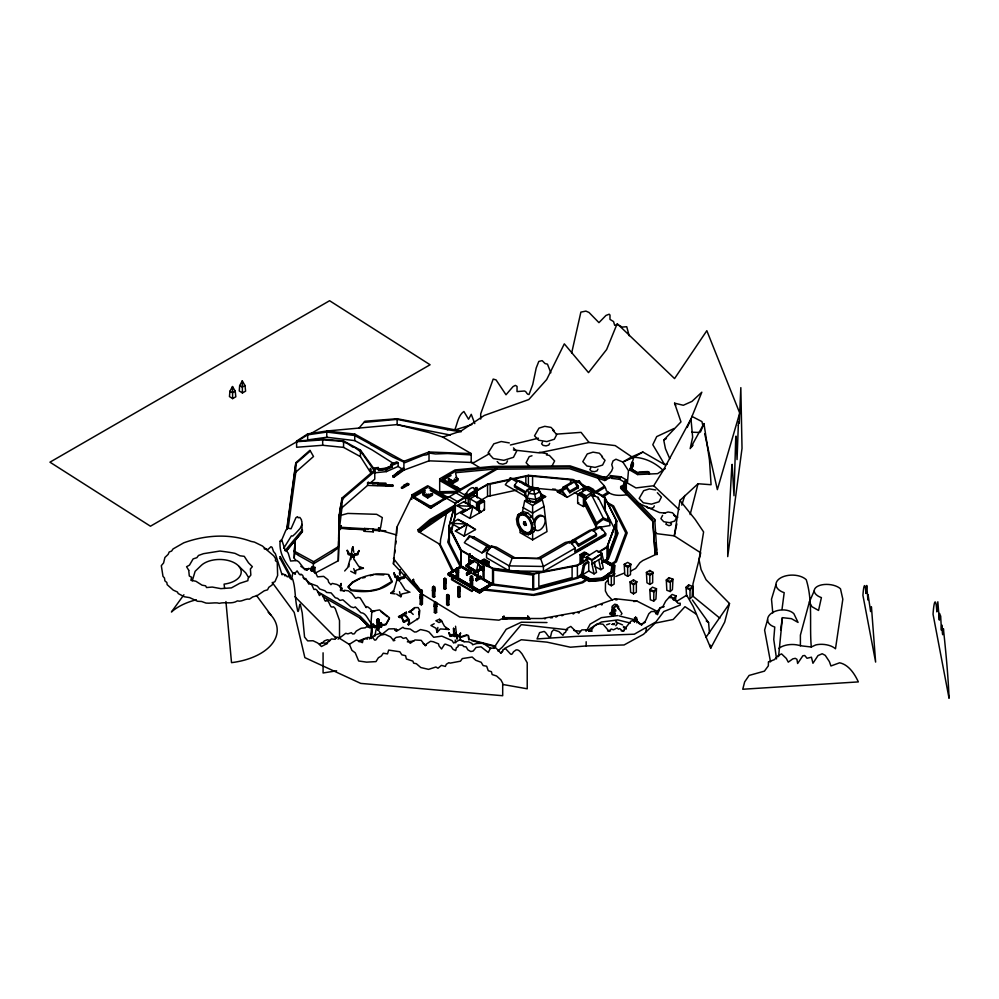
<?xml version="1.0" encoding="UTF-8"?>
<svg xmlns="http://www.w3.org/2000/svg" width="999" height="999" viewBox="0 0 999 999"><rect width="100%" height="100%" fill="white"/><g stroke="black" fill="none" stroke-linecap="round" stroke-linejoin="round"><path stroke-width="1.5" d="M376.798 626.798L374.7 626.286L373.251 624.188L374.126 627.31C375.512 629.008 377.472 625.923 376.611 627.559M504.545 648.463L521.303 639.747L546.977 642.145L570.392 647.215L586.151 645.941L586.163 641.745M354.17 554.857L354.158 556.905C354.183 554.695 350.649 554.932 353.022 556.93L354.17 554.857L353.771 558.179L352.397 555.906M460.851 565.297L460.914 551.111L449.338 528.409L449.338 542.719M264.835 548.264L262.525 546.066L254.433 542.095L251.111 541.421C229.708 533.379 205.145 534.989 183.741 542.832L173.027 548.951L171.616 551.061L169.193 551.997L168.157 554.37L164.91 557.479L163.586 562.961L161.314 565.671L162.987 576.336L164.46 577.996L164.91 580.906L166.858 582.517L167.158 584.652L173.252 590.122L177.485 592.045L178.197 593.556L184.166 596.715L189.673 597.639L197.565 601.273L201.536 601.473L206.044 603.084C210.514 603.596 216.321 602.147 219.28 603.334C225.362 601.71 231.843 604.457 237.412 600.886C241.708 602.272 245.167 598.289 249.513 599.15L252.735 596.915L257.068 595.691L264.273 590.796L267.557 589.822L268.793 587.3L272.153 584.964L272.889 582.604L274.95 581.668L277.635 575.449L277.247 562.137L275.374 560.626L275.699 558.853L273.689 555.781L264.835 548.276M377.547 627.509L377.535 630.082L378.097 627.659L377.222 627.572L377.11 628.97L377.547 627.509L377.972 629.145L378.097 627.659M612.1 609.053L612.125 606.306L614.747 604.195L617.332 604.845M618.493 608.965L618.518 606.218L615.933 605.569L613.311 607.679L613.286 610.426L615.871 611.076M399.962 572.889L400 569.842L399.413 573.626M338.561 539.522L338.624 537.1M339.061 523.439C339.722 514.897 339.473 503.971 343.956 497.639L374.775 471.428L361.338 452.235L354.245 447.127L352.997 447.227L347.59 443.631L341.758 441.246L322.677 439.885L296.616 441.72L297.952 440.834A1.873 1.086 -60 0 0 299.088 440.172L307.555 434.865L326.773 432.067L354.745 435.539L370.354 444.056A2.248 1.236 62.3 0 0 372.09 445.342L393.144 457.192L405.057 462.624L423.301 455.232L426.848 454.782L429.021 453.034L435.439 453.958L447.652 453.521L471.203 454.932M338.474 542.682L338.536 540.621M348.913 566.77L349.013 564.198M378.833 627.085L381.381 627.297L382.292 624.325L380.744 626.698L378.646 626.348L381.206 626.236L382.292 624.325M315.609 572.927L338.311 560.726L339.248 514.797L341.958 498.089L374.775 469.892L360.439 450.099L343.569 440.959L322.677 439.073L296.616 441.108L296.616 447.265L322.677 445.279L343.569 447.39L360.439 456.643L370.292 472.09L370.292 468.369L371.004 469.48L371.004 473.201M400.724 578.721L400.761 577.21L403.908 576.947L405.494 574.15L404.358 578.196L400.711 578.796L400.861 577.809L403.783 577.584L405.494 574.15M338.311 560.726L339.248 528.021L365.309 529.582M378.246 629.82L378.384 625.062M455.057 633.541L455.407 635.539L455.082 633.728L453.996 633.853L454.283 635.439L455.057 633.541L454.932 636.763L454.52 635.027M602.085 553.384L591.895 560.489L586.638 556.818L596.79 550.536L602.085 553.384L591.932 559.665L591.895 563.948L594.068 573.901L596.528 572.377L594.368 562.425M439.198 543.906L452.597 571.952L452.822 570.841L453.858 571.428M453.434 635.851L453.246 634.39L450.399 634.952L448.851 632.717L449.937 636.363L453.409 635.789M294.218 558.166L295.067 540.347L294.218 558.166L296.004 560.614M338.636 536.625L339.048 523.963M454.62 570.991L453.596 570.392L453.596 571.266L440.297 544.592L440.571 539.635L446.453 513.586M523.551 523.901L523.651 522.215L525.324 521.89L526.398 525.112L524.737 525.449L523.551 523.901L526.398 525.112M524 522.864L524.05 522.015M525.998 525.312L524.925 522.077L523.651 522.215M392.669 485.651L385.826 485.514L385.876 484.178M339.248 514.797L339.248 529.957L341.958 507.729L367.595 485.402L392.669 486.326L392.707 484.99L377.972 484.677L378.034 482.992L385.851 483.154L385.826 485.514M294.98 542.132L294.318 551.298M355.694 572.739L355.831 570.616L356.93 569.954L363.399 568.244L358.641 566.221L354.071 559.19L354.42 560.014M370.741 638.261L371.853 623.688L370.117 622.015C367.357 617.857 365.209 612.674 360.889 612.724L355.344 606.917L353.584 607.704L350.861 606.818L342.869 599.812L339.847 600.424L337.612 598.351L335.302 597.764L331.081 592.882L326.673 592.444L324.837 590.721L319.767 589.01L317.183 585.988L310.102 583.441L306.506 580.344M338.461 543.094L338.311 547.902L332.08 552.484M364.235 531.331L364.448 528.459L373.426 528.958L373.426 530.644L373.226 531.843L364.235 531.331L364.448 528.459M373.226 531.843L373.426 528.958M399.637 577.971L399.862 580.032C400.424 577.834 396.953 577.759 398.726 579.957L399.637 577.971L399.388 581.268L398.489 578.896M371.303 637.587L371.853 630.332M371.278 638.586L372.04 628.396L360.302 616.296L317.495 591.583M239.673 385.602L239.248 390.934L242.432 392.957L245.604 391.121L244.992 385.539L242.27 380.894L239.673 385.602L242.332 387.075L245.005 385.539M778.708 648.513A16.583 9.578 0 0 1 800.399 645.741L811.288 647.002C809.302 624.587 812.986 601.261 806.255 579.732A16.284 9.403 0 0 0 780.619 577.909A16.284 9.403 0 0 0 784.19 592.669L782.005 609.49M611.663 613.036L612.162 610.913L613.461 612.687L613.311 614.872L611.713 612.774M294.318 551.323L294.792 553.221L297.839 554.832M229.907 391.258L229.47 396.578L232.642 398.601L235.814 396.765L235.227 391.196L232.505 386.551L229.907 391.258L232.567 392.744L235.227 391.196M611.301 572.739L611.85 566.158L603.021 560.851L611.85 565.509L611.301 572.077L601.723 578.009L590.247 578.908L581.393 574.238L577.397 577.347L533.653 589.285L492.557 584.04L484.053 579.133L483.029 579.72L483.029 561.338L482.005 563.886L483.029 563.286M614.26 573.451L614.922 565.434L605.094 560.227M313.149 567.732L313.649 561.725L338.311 546.653M350.861 559.465L351.161 555.881M351.261 554.682L351.998 554.183L349.138 553.434L347.252 550.362L348.401 553.933L351.261 554.682L352.21 547.889M397.402 579.957L397.777 575.824M352.535 549.325L352.784 546.778L353.796 552.26M778.583 656.605L782.404 617.657L791.42 618.656L798.064 622.427L793.868 613.698A14.161 8.929 -5 0 0 771.603 613.149A14.161 8.929 -5 0 0 774.762 627.047L773.75 639.41L776.548 658.903M657.954 611.738L637.125 601.173L615.409 598.738L578.259 611.975L542.207 618.518L502.834 618.443L498.976 620.167L459.727 616.995L421.191 593.518L393.419 563.861L396.803 527.347L411.763 496.615L430.631 507.517L497.04 469.168M393.419 563.861L394.13 557.792M394.667 553.234L395.03 550.199M395.741 544.13L396.091 541.096M520.479 528.409L519.98 532.592L532.617 539.885L547.002 531.58L544.055 506.481L542.345 499.812L539.685 498.276M522.365 512.375L524.65 500.824L527.072 499.425M456.518 634.702L456.231 636.213L459.528 636.775L460.551 633.154L458.666 635.963L455.794 635.214L459.39 635.439L460.551 633.154M656.48 588.711L653.87 591.046L653.746 601.061L650.361 599.787L649.825 589.535L652.434 587.2L656.48 588.711L655.943 599.1L653.746 601.061M672.964 579.195L670.341 581.53L670.229 591.545L666.832 590.284L666.296 580.019L668.905 577.684L672.964 579.195L672.414 589.585L670.229 591.545M676.211 595.966L673.476 599.163L676.211 595.966L672.165 594.455L669.555 596.79L670.092 597.889M692.694 586.45L690.072 588.786L689.959 598.801L692.145 596.853L692.694 586.45L688.636 584.939L686.026 587.275L686.563 596.016M286.688 529.482L295.804 462.749L309.952 450.274L313.511 456.506L295.804 472.115L288.162 528.384M287.188 528.184L295.804 463.661L310.364 450.986M441.783 621.116L439.011 622.577L435.939 620.741L439.41 619.28L441.208 620.267L444.505 626.298L448.901 629.532L440.334 628.933L437.162 632.454L437.862 627.472M645.716 632.192L646.39 628.359M780.606 629.907L782.404 617.657M669.73 458.666L665.446 448.701L663.736 440.147L680.968 421.878L674.575 403.184L683.328 405.269L691.945 401.411L701.835 392.207L690.983 418.931L692.644 437.187L690.172 448.626L703.97 423.588L709.49 460.139L711.076 484.727L698.039 483.741L679.944 500.437L674.288 535.876L700.749 552.834L692.956 583.99L693.294 596.478L719.854 618.169M339.96 528.546L340.047 526.673L341.283 525.674L340.784 528.596L339.96 528.546L339.96 527.147L341.283 525.674L340.784 528.596M379.782 530.931L379.87 529.058L378.559 527.909L378.958 530.881L379.87 530.457M377.972 484.677L378.084 484.016M581.393 574.238L583.304 565.384L584.303 563.648L587.587 561.613L587.587 558.166M581.73 574.025L582.867 574.637L584.44 565.983L585.439 564.26L588.723 562.225L587.587 561.613M381.268 622.664L380.619 626.148L378.596 627.547L378.346 626.348L380.119 625.324L381.268 622.664L380.569 625.786L378.346 626.348M374.825 636.201L376.049 629.682M340.484 587L341.134 583.528L339.985 586.176M571.64 353.122L580.869 312.138L585.901 311.101L589.01 312.462L598.95 322.64L605.968 315.447L609.153 314.223L610.002 315.06L609.977 319.393L613.548 321.566L614.685 325.337L617.307 324.538L622.227 327.073L626.735 326.723L629.17 335.764M625.087 487.362L626.323 481.555M676.835 523.863L674.288 535.876L657.454 533.753L654.72 532.342M351.76 553.508L347.677 567.594L344.68 570.978M358.953 550.561L357.392 554.145L354.32 554.045L357.355 553.496L358.953 550.561L357.867 554.707L354.358 555.619L354.558 554.72M397.964 576.448L393.931 590.184L390.746 593.306L395.167 593.906M340.434 586.625L341.134 583.528M476.336 572.19L466.208 566.346L466.208 565.197L473.688 561.026L478.071 563.548L476.336 572.19L480.944 569.53L483.029 570.729L484.053 570.142M449.075 536.438L447.752 542.082L460.252 566.658M451.123 533.016L455.332 515.034L455.332 502.747L487.537 484.153L528.384 475.299L573.114 479.483L604.582 496.84L616.683 520.804L616.683 533.104L607.005 559.04L603.021 561.5M502.947 617.682L503.171 616.87L502.734 617.332M464.135 536.101L467.182 524.088L457.954 519.393L451.198 523.301L459.977 528.371L467.182 524.088L475.512 529.532L464.135 536.101L455.357 531.031L467.182 524.088L451.198 523.301M469.93 518.419L472.977 506.406L463.761 501.71L456.993 505.619L465.771 510.689L472.977 506.406L481.306 511.85L469.93 518.419L461.151 513.349L472.977 506.406L456.993 505.619M690.122 514.585L698.039 483.741M679.944 500.437L695.167 519.418L703.596 531.93L699.063 559.74L701.061 569.492L706.056 579.72L729.52 603.546L724.675 622.115L710.726 648.151L693.219 606.493L686.663 595.204L676.36 601.56M451.173 530.394L455.057 515.746L455.057 504.245M468.056 571.078L469.08 570.491L461.251 565.971L449.026 542.007L449.026 526.173L455.332 502.747M814.21 590.896L809.39 601.885L800.399 635.102L800.399 645.741M353.246 555.269L352.797 556.73M665.309 468.543L657.629 473.651L637.637 474.562L630.107 470.217L631.868 462.375L633.354 463.236L633.354 464.91L631.805 469.243L638.074 472.864M630.107 470.217L631.868 462.375M632.242 462.699L633.778 457.292L642.881 452.035L664.622 464.585L667.394 463.923M302.048 524.363L300.162 528.371L295.267 533.741L292.695 536.063L291.383 535.876L283.691 548.351M340.971 590.884L341.783 588.049L340.284 590.147M767.569 619.717L764.61 630.082L770.516 661.875M192.27 580.856L195.117 571.328L201.561 565.134A21.578 12.463 0 0 1 237.45 564.897A21.578 12.463 0 0 1 224.088 584.128L224.625 588.461M775.936 584.565L771.503 599.175L772.789 612.936M620.666 486.575L652.784 519.755L655.069 552.559L657.055 552.809L657.055 554.482L655.069 554.245L652.784 521.441L620.666 488.249L620.666 486.575L623.626 484.865L624.887 480.706L626.323 479.882L626.323 491.383M623.626 486.55L624.887 482.392L619.592 479.333L611.7 478.371L610.426 477.272L610.426 475.586L621.016 476.823L626.323 479.882L625.087 490.159M681.78 505.157L684.802 495.467M517.832 514.797L516.446 519.068L517.27 524.625L520.079 529.957L524.138 533.653L528.334 534.715L530.706 533.528L533.941 531.68L535.314 527.41L534.49 521.853L531.68 516.52L527.634 512.824L523.439 511.763L517.832 514.797L523.439 511.763M528.334 534.715L531.555 532.867L532.942 528.596L532.117 523.051L529.295 517.707L525.249 514.01L521.053 512.949M399.388 578.334L398.876 579.745M401.173 596.003L401.86 593.918L408.516 592.469M502.634 619.043L503.971 616.233C504.07 618.406 502.385 620.616 502.797 617.17L503.971 616.233L503.446 617.732M528.921 619.218L529.083 617.357L527.747 616.133L528.109 619.13L528.921 619.218L527.747 616.133L528.196 618.818L503.533 618.743M528.109 619.13L529.083 618.756M631.805 467.569L630.107 468.543L631.805 469.243L633.354 463.236M607.005 559.04L607.005 546.74L616.683 520.804M454.645 634.877L455.082 633.728M585.826 631.068L586.176 630.194M469.755 553.671L469.755 556.818L470.791 556.218L469.755 553.671L468.731 556.218L468.731 571.478L461.251 567.157M469.243 559.939L468.731 561.188L469.38 560.614L471.166 562.35M469.243 560.651L468.731 561.9L469.38 561.326L470.029 562.649L470.891 562.499M700.411 432.105L703.97 423.588M687.225 427.447L690.983 418.931L663.224 470.417L653.733 485.739L635.951 487.937L627.409 483.004L628.471 470.654L622.839 462.013L615.958 459.215L613.049 460.901L611.763 464.56L612.774 468.069L611.563 471.153L607.729 475.961L606.118 477.01L600.087 476.835M306.893 570.217L306.606 569.205M340.959 589.81L341.783 588.049M612.499 610.864L612.974 609.852L614.772 612.3L615.034 614.323L614.56 615.334L613.823 614.872M614.16 574.949L614.722 573.776L611.313 571.815L607.904 573.776L608.453 584.103L611.313 585.751L614.16 584.103L614.16 574.949L611.313 576.598L608.453 574.949M630.494 565.521L631.056 564.348L627.647 562.387L624.238 564.348L624.787 574.675L627.647 576.323L630.494 574.675L630.494 565.521L627.647 567.17L624.787 565.521M636.338 583.054L636.9 581.88L633.491 579.907L630.082 581.88L630.631 592.207L633.491 593.856L636.338 592.207L636.338 583.054L633.491 584.702L630.631 583.054M652.672 573.626L653.221 572.452L649.825 570.479L646.415 572.452L646.965 582.779L649.825 584.427L652.672 582.779L652.672 573.626L649.825 575.274L646.965 573.626M524.837 493.194L527.16 498.189L535.814 499.537L542.157 495.879L539.647 491.72C533.291 483.891 526.723 494.268 527.16 500.561L534.652 502.797L542.157 498.239L542.157 495.879L537.999 488.161L531.843 487.212L527.335 489.81L524.837 493.194L524.837 495.566L527.16 500.561L535.814 501.898L542.157 498.239M507.529 460.901L506.393 463.099L502.897 464.185L499.088 463.536L497.19 461.513M542.507 442.082L541.62 443.806L543.094 445.379L546.066 445.891L548.788 445.042L549.675 443.319M552.097 465.846L554.607 460.989L549.388 455.419L546.391 454.907M590.771 467.894L589.885 469.617L591.358 471.191L594.33 471.703L597.065 470.854L597.951 469.13M654.333 505.881L653.458 507.604L650.724 508.454L647.752 507.942L646.278 506.368M662.612 515.347L660.901 518.668L663.748 521.703L669.48 522.689L674.75 521.041L676.46 517.732L673.613 514.697M666.47 523.039L665.858 524.238L668.968 525.699L670.878 525.099L671.503 523.901L670.466 522.802M389.448 618.369L385.951 624.775L379.97 625.824M586.5 630.844L590.159 624.125L601.373 617.657L617.744 615.571M588.698 631.156L590.159 628.471L601.373 622.002L617.744 619.917L630.419 623.051M471.84 555.744L471.84 558.016L472.864 557.43L471.84 555.744L470.816 557.43L471.84 556.83M480.944 561.001L480.944 563.274L481.968 562.674L480.944 561.001L479.92 562.674L480.944 562.087M310.889 570.716L312.287 568.468L311.763 571.178M311.226 570.367L312.287 568.681M493.568 648.326L506.231 629.258L521.303 622.227L546.977 622.552M615.809 625.761L617.407 623.438L615.809 620.654M705.943 637.374L729.52 603.546M621.166 614.66L621.965 613.536L617.257 606.418L615.134 606.718L613.786 608.628L614.547 610.227L615.884 610.039M183.916 594.767L171.428 611.987A57.555 33.229 0 0 1 196.303 599.762M520.467 482.092L515.159 479.033L510.239 478.034L505.307 484.727L526.51 496.965M508.553 481.543L510.239 479.258M491.82 547.215L474.2 537.037L469.268 536.038L464.335 542.719L481.968 552.897L490.272 548.114L486.9 547.427L483.528 551.997M467.582 539.535L469.268 537.25M525.924 493.593L514.497 487L514.497 485.314L517.857 480.756L521.216 481.431L532.642 488.036M481.968 552.897L486.9 546.216L490.596 546.965M571.765 540.659L589.735 530.282L593.094 529.595L596.453 534.165L596.453 535.839L578.483 546.216L575.124 541.658L571.765 542.332L571.765 540.659L575.124 539.972L595.779 527.884L600.711 526.885L605.644 533.578L605.644 535.526L543.431 571.44L509.215 570.866L486.538 557.767L486.538 552.797L491.471 546.116L496.391 547.115L515.159 557.942L540.621 558.553L570.242 541.458L575.162 548.151L575.162 552.385L605.644 534.79M378.022 623.226L379.133 622.589M378.022 623.538L379.133 622.889M433.091 589.348L432.53 590.109L433.653 590.746L434.765 590.109L434.203 589.348M433.091 589.66L432.53 590.409L433.653 591.058L434.765 590.409L434.203 589.66M444.305 581.268L443.756 582.017L444.867 582.667L445.979 582.017L443.756 580.756M444.305 581.58L443.756 582.33L444.867 582.979L445.979 582.33L443.756 581.143M456.83 570.804L456.281 571.553L457.392 572.202M456.83 571.103L456.281 571.865L457.392 572.502L458.504 571.553M434.927 605.082L434.365 605.844L435.477 606.48L436.6 605.844L436.039 605.082M434.927 605.394L434.365 606.143L435.477 606.793L436.6 606.143L436.039 605.394M447.215 597.502L446.653 598.264L447.777 598.901L448.888 598.264L448.326 597.502M447.215 597.814L446.653 598.563L447.777 599.213L448.888 598.563L448.326 597.814M470.929 578.945L470.367 579.695L471.491 580.644L472.602 579.994L472.04 579.245M470.929 579.245L470.929 579.895M471.491 580.332L472.602 579.695L472.04 578.945M655.581 613.773L659.989 607.966L664.16 606.63M404.158 622.277L401.923 617.12L403.121 615.421L405.207 615.871L407.305 617.832L408.928 622.777L407.742 624.35L408.554 624.812C411.338 621.878 407.654 617.007 405.207 615.034L402.659 614.485L401.211 616.533L403.334 621.803L404.158 622.277L409.178 619.368M500.911 653.121L502.734 650.786M607.542 580.419L605.481 582.929L605.394 590.971L607.492 595.042L612.437 600.187M285.052 550.724L302.41 529.807L302.41 531.718L286.164 551.298M286.626 550.511L302.048 531.918L301.898 521.54A5.332 1.886 -74.5 0 1 301.411 519.692L299.85 517.457L298.152 517.757L297.54 516.683L295.954 517.657L291.046 528.783L288.062 528.196L285.951 529.982L281.156 541.358L280.07 541.383C279.133 555.219 285.914 562.15 292.432 572.502L295.442 574.2M691.133 447.49L693.031 445.192M331.768 552.772L313.486 563.798L298.351 555.344M358.978 428.072L364.922 421.241L397.127 418.718L461.076 431.019L484.265 415.459L528.821 399.538L546.69 379.545L564.31 343.856L588.511 372.615L606.63 349.538L617.182 323.651L674.562 378.584L706.83 330.694L739.71 413.049L717.357 489.622L704.682 433.703M408.554 624.825L418.968 618.031L419.792 610.501L418.156 607.567L414.797 607.617L409.041 612L411.126 612.462L413.224 614.422M370.991 638.311L374.637 635.114L379.508 633.603L381.456 633.441L381.98 634.29L388.736 628.92L394.568 628.796L396.815 631.043L402.934 627.285L404.333 628.346L410.227 629.07L414.485 632.017L416.371 631.917L420.492 629.545L426.361 630.819L428.996 631.98L433.691 637.275L441.858 636.138L452.06 640.646L453.646 643.019L459.602 639.884L464.523 641.745L468.818 641.907L472.028 643.493L472.539 644.78L476.835 643.468L483.104 643.281L490.846 648.576M465.859 496.353L465.447 503.346M312.387 566.595L311.014 568.069L313.561 568.868L314.935 567.395L312.387 566.595L312.387 569.555M322.515 642.844L324.313 640.921L327.372 639.76L329.732 640.359M636.9 619.979L635.027 620.629L634.377 620.017L636.238 619.368L636.9 619.979L636.9 622.877M464.66 498.076L465.134 498.014M539.647 499.175L534.652 502.797M412.874 609.44L414.797 607.617M377.747 530.357L380.594 527.684L382.317 517.582L376.66 514.31L347.827 513.424L341.221 515.222M280.07 541.383L280.694 540.259L282.118 540.958L285.214 550.337L285.652 549.725L288.212 553.159L290.597 561.026L296.815 560.526L298.863 561.9L304.882 569.73L306.631 568.693L308.291 569.368L308.454 568.381L311.288 569.105L315.871 573.339L317.545 576.835L323.664 576.373L327.947 579.72L328.671 582.267L330.894 584.69L332.23 583.404L336.875 584.465C340.959 585.539 340.771 591.271 344.218 591.321L344.255 590.284L348.476 590.859L352.048 593.681L355.569 598.401L357.929 597.39L360.164 597.902L366.146 607.617L366.096 606.493L368.132 607.155L370.941 609.44L371.853 611.475L370.654 627.709L366.546 626.735L365.347 627.772L361.101 628.271L356.318 631.031L354.283 633.841L352.572 633.978L351.361 632.692L347.864 633.853L345.729 633.316L338.074 639.135M480.594 567.794L481.081 567.357L481.73 568.693L482.38 568.106L483.029 569.442L483.541 568.194L484.053 568.843M480.869 568.256L483.029 570.154L483.541 568.906L484.053 569.555M655.943 589.947L653.746 591.908L650.361 590.634M672.414 580.431L670.229 582.392L666.832 581.131M692.145 587.699L689.959 589.647L686.563 588.386M367.595 482.692L378.084 482.667L377.972 483.316L367.595 482.692L367.595 485.402M370.454 482.904L374.775 479.133L374.775 469.892M497.889 650.973L502.347 647.102L521.266 624.625L567.669 629.807M455.519 506.406L431.481 520.279L419.48 530.506L419.48 532.23L431.481 521.953L454.62 508.603M440.297 544.592L418.094 531.381L418.094 529.707L430.094 519.48L455.631 504.732M464.273 497.964C464.96 487.662 470.604 498.164 464.897 498.526M369.355 638.935L370.055 638.373M349.051 644.492L356.306 639.972L362.425 642.644L363.124 639.497L367.769 637.462L372.927 637.674L374.588 640.097L375.799 640.009L377.922 637.012L380.694 635.139L385.002 634.29L390.572 636.912L393.131 639.922L396.128 637.399L400.811 636.65L403.234 638.411L406.069 637.687L410.202 643.281L414.972 639.984L421.166 640.347L425.449 645.816L426.411 644.055L430.569 641.271L433.366 641.77L438.549 643.88L439.011 645.891L441.57 649L444.53 644.343L445.504 644.143L450.999 646.316L453.047 649.338L455.719 650.574L456.306 647.814L458.216 646.478L458.079 645.017L462.574 645.142L463.636 646.528L466.146 646.915L467.919 649.912L470.791 651.523L473.201 651.048L476.148 647.402L481.068 646.828L488.286 652.534L490.384 648.276L494.293 647.876L496.116 648.139L500.749 653.071L502.534 651.448L502.934 649.587L505.644 648.751L510.364 653.846C511.85 655.494 512.724 652.946 513.498 651.798L516.171 649.874C518.906 649.462 520.292 651.96 522.027 653.87L527.222 662.787L527.222 688.798L502.722 684.465M392.769 476.173L403.134 467.994L403.908 468.494L399.101 473.039L393.681 476.56L392.769 476.173L392.769 476.973L393.681 477.372L403.908 470.104L429.021 460.839L474.013 462.549L489.647 453.521M403.022 469.705L393.856 476.273M595.304 606.98L595.941 606.493M584.802 499.7L591.495 494.73L598.189 497.452L609.877 520.604L609.877 525.574L596.49 527.822L584.802 504.67L584.802 499.7L596.49 522.852L596.49 527.822M596.49 522.852L603.184 517.882L609.877 520.604M398.476 577.16L395.841 576.161L394.018 572.927L394.992 576.585L397.952 577.335M428.883 494.018L428.671 494.168A1.361 0.787 0 0 1 428.047 494.38M454.108 479.483L454.32 479.333A1.361 0.787 0 0 0 454.508 478.946M582.879 491.795L582.879 489.11L584.39 488.012C589.248 487.2 592.956 491.758 594.817 495.691M582.879 489.11L586.401 486.8L588.611 486.675L593.119 489.16L595.329 491.72M451.536 578.821L471.89 590.559L474.063 589.31L453.708 577.559L451.536 578.821L451.536 579.695L471.89 591.445L475.087 587.812M448.476 512.15L419.48 532.23M454.732 576.061L453.708 576.648L453.708 578.134L448.226 574.962L449.001 573.051L450.025 573.638M449.026 526.173L461.251 550.137L461.251 565.971L455.894 569.068L456.918 569.655L449.25 574.088L449.25 575.561M474.063 589.885L479.532 593.044L492.557 584.04L492.557 568.206L461.251 550.137M411.763 496.615L430.631 508.329L440.522 501.798M296.616 441.108L307.667 433.891L326.773 431.006L397.127 424.6L450.424 435.052M378.022 629.807L379.133 629.17L379.133 619.605L378.022 618.955L376.898 619.605L376.898 629.17M462.275 566.558L457.679 569.218L456.281 568.568L457.392 567.919L457.392 578.783L458.504 578.134L458.504 568.568L457.392 567.919L456.281 568.568L456.281 578.134L457.392 577.497M444.867 578.309L443.756 579.033L443.756 588.598L444.867 589.248L445.979 588.598L445.979 579.033L444.867 578.309L443.756 579.033L444.867 579.682L445.979 579.033L444.867 578.396L444.867 589.248M421.316 593.893L420.192 594.617L420.192 604.183L421.316 604.832L422.427 604.183L422.427 594.617L421.316 593.893L420.192 594.617L421.316 595.254L422.427 594.617L421.316 593.968L421.316 604.832M433.653 586.388L432.53 587.112L432.53 596.69L433.653 597.327L434.765 596.69L434.765 587.112L433.653 586.388L432.53 587.112L433.653 587.762L434.765 587.112L433.653 586.475L433.653 597.327M471.491 576.061L470.367 576.71L471.491 577.347L472.602 576.71L471.491 575.973L471.491 586.913L472.602 586.276L472.602 576.71L471.491 576.061L470.367 576.71L470.367 586.276L471.491 585.626L479.532 590.384M458.891 586.5L457.779 587.225L457.779 596.79L458.891 597.439L460.015 596.79L460.015 587.225L458.891 586.5L458.891 597.439M435.477 602.122L434.365 602.847L434.365 612.424L435.477 613.061L436.6 612.424L436.6 602.847L435.477 602.122L435.477 613.061M447.777 594.542L446.653 595.279L446.653 604.845L447.777 605.481L448.888 604.845L448.888 595.279L447.777 594.542L446.653 595.279L447.777 595.916L448.888 595.279L447.777 594.63L447.777 605.481M395.067 630.082L396.178 629.358L397.29 630.082L396.178 630.731L395.067 630.082L396.178 629.445L397.29 630.082M264.148 548.751L265.534 549.2M605.244 562.3L606.618 561.426L605.007 560.576L604.158 561.725M583.803 578.134L585.514 577.06M584.415 578.458L585.789 577.584L587.4 578.433L586.026 579.308L582.192 577.285L583.578 576.411L585.189 577.26M611.625 563.686L615.097 561.488L625.761 532.917L612.375 506.406L608.279 504.145M586.775 580.082L582.717 582.729L540.846 594.143L533.441 595.379L483.903 590.022M612.649 564.235L616.383 561.863L627.197 532.879L613.611 505.969L605.344 501.398M319.867 644.193L322.877 642.657L327.048 643.905M581.018 564.023L580.069 563.498L580.069 554.72L584.378 552.047L589.635 554.87M585.339 552.559L581.018 555.232L581.018 562.549M586.313 553.084L581.992 555.756L581.992 563.074M587.262 553.596L582.941 556.268L582.941 562.125M492.557 568.206L533.653 573.451L577.397 565.059L587.587 558.766M598.101 552.26L607.005 546.74M587.587 559.34L577.397 565.646L533.653 574.025L492.557 568.793L461.251 550.724L449.026 526.748L455.332 503.334L465.447 497.49M599.375 552.047L607.005 547.327L616.683 521.391L604.582 497.427L580.981 484.403M591.895 563.948L601.148 558.229L601.148 554.77M582.867 574.637L588.723 571.016L588.723 562.225M601.473 563.124L603.821 561.675L602.21 554.994L601.073 554.383M580.382 576.685L578.121 578.096L533.691 590.109L491.396 584.852M606.106 560.764L608.279 559.428L618.119 533.066L616.058 529.008M594.368 566.208L600.849 569.705L603.309 568.181L601.148 558.229M585.751 579.545L581.955 581.992L533.404 594.555L485.064 589.223M581.393 574.887L590.247 579.557L601.723 578.658L608.915 574.213M608.94 574.612L607.205 575.686L608.691 576.485M609.34 576.498L603.196 580.294L589.248 581.381L579.358 576.148M587.949 488.236L577.672 494.443L577.672 503.371L583.441 506.555L586.313 504.82M583.441 506.555L583.441 497.627L591.633 492.669L586.001 489.41M577.672 503.371L578.783 502.697M663.736 440.147L666.383 438.561M595.192 491.72L604.37 486.213M595.754 492.944L604.857 487.487M601.585 496.091L608.129 492.17M602.734 496.965L609.328 493.007M362.387 640.109L358.941 641.708M300.399 439.635L150.449 526.211L49.95 462.175L329.595 300.724L430.094 364.76L309.852 434.178M404.008 485.264L407.043 483.504L407.854 483.966L404.807 485.726L404.008 485.264L401.461 487.949L402.272 488.411L408.666 484.715L408.666 483.903L407.043 483.504M401.461 487.949L405.307 485.726M408.666 483.903L407.854 484.378L407.867 483.441M401.461 487.337L402.272 487.799L404.807 485.726M411.763 499.425L411.763 494.942L427.709 485.726L446.578 496.628L446.578 498.301L455.569 503.496M439.685 478.821L458.553 489.71L458.553 491.396L439.685 491.72L439.685 478.821L455.069 469.93L492.894 466.383L570.104 465.884L606.243 478.009L606.243 479.682M411.763 494.942L413.149 495.741L427.709 487.337M425.249 490.434L413.149 497.415L413.149 495.741M443.693 479.795L451.086 475.524M422.914 493.506L427.709 496.278L432.505 493.506L432.505 495.179L427.709 497.952L422.914 495.179L422.914 493.506L425.312 492.12M431.543 493.606L427.709 495.829L423.888 493.606M453.146 481.593L457.942 478.821L457.942 480.507L453.146 483.266L448.351 480.507L448.351 478.821L453.146 481.593L453.146 483.266M429.058 488.111L445.192 497.427L446.578 496.628M458.553 489.71L459.94 488.911L459.94 490.596L458.953 490.022L495.054 469.18M430.631 506.381L444.205 498.538M477.41 497.902L476.798 489.635L464.822 496.54L465.771 497.152L465.996 496.391M477.41 490.571L487.537 484.727L510.227 479.82M468.244 497.802L473.489 494.767L484.478 501.248L484.478 509.84L479.345 512.812L479.345 504.22L468.244 497.802L468.244 504.97M475.124 495.841L469.98 498.813L469.98 504.532M481.693 499.637L476.56 502.609L476.56 509.765M455.332 515.034L465.447 509.19M481.206 500.099L487.537 496.441L516.92 490.047M482.617 500.174L477.485 503.134L477.485 510.302M461.151 513.349L465.771 510.689M483.553 500.711L478.421 503.683L478.421 510.839M479.345 504.22L484.478 501.248M455.357 531.031L459.977 528.371M533.279 488.661L537.999 488.161L539.647 491.72L535.139 494.318L528.983 493.369L527.335 489.81L533.329 488.786M524.837 495.566L525.749 495.029M472.639 537.937L474.2 537.037M540.034 499.862L545.641 496.628L540.334 493.568M563.086 487.187L566.445 486.501L574.987 481.568L578.346 486.138L578.346 487.812L569.805 492.744L566.445 488.186L563.086 488.873L563.086 487.187L571.628 482.255L579.258 480.794L584.19 487.475L567.107 497.34L557.242 491.658L566.445 486.338M524.65 500.824L532.617 505.432L542.345 499.812M557.242 491.658L562.175 490.646L566.445 488.186M574.987 483.254L579.258 480.794M569.805 492.744L569.805 491.071L578.346 486.138M544.055 506.481L532.617 513.086L522.939 507.492M642.881 452.035L631.793 456.843L622.839 462.013L633.778 457.292C644.892 457.629 655.294 462.787 663.224 470.417M469.755 555.631L468.731 556.218L483.029 564.472L484.053 563.886L483.029 561.338M459.94 488.911L442.457 478.821L456.019 470.991L493.056 467.52L569.592 467.02L604.807 478.833L606.243 478.009M456.019 472.677L493.056 469.193L569.592 468.693L604.807 480.519L610.426 477.272L606.106 478.409M448.226 574.962L448.226 573.488L461.251 565.971M457.392 569.218L458.504 568.568L457.392 567.844M457.392 569.642L456.281 570.292L457.392 570.928L458.504 570.292M450.824 573.801L449.8 574.388L449.8 575.874M457.392 570.029L456.281 570.679L457.392 571.316L458.504 570.679M461.8 567.469L462.824 566.87M451.598 574.25L450.574 574.85L450.574 576.323M462.574 567.919L463.598 567.332M466.208 566.346L466.983 565.896M469.28 564.572L468.519 565.009L468.519 563.861M619.592 477.647L621.016 476.823L619.592 479.333L619.592 477.647L611.7 476.685L610.426 475.586M457.392 571.603L456.281 572.24L457.392 573.039L458.504 572.39M452.385 574.7L451.361 575.299L451.361 576.773M456.281 572.39L457.392 571.753M463.361 568.369L464.385 567.782M453.171 575.162L452.147 575.749L452.147 577.222M457.392 572.889L458.504 572.24M464.148 568.818L465.172 568.231M378.022 618.955L376.898 619.605L378.022 620.242L379.133 619.605L378.022 618.868L378.022 623.913L379.133 623.276M453.946 575.611L452.922 576.198L452.922 577.684M464.922 569.268L465.946 568.681M444.867 581.406L445.979 580.756L444.867 580.107M444.867 581.793L445.979 581.143L444.867 580.494M465.709 569.73L466.733 569.13M479.158 561.962L484.278 559.003L489.035 561.763L489.035 566.258M421.316 595.691L420.192 596.341L421.316 596.977L422.427 596.341M421.316 596.078L420.192 596.728L421.316 597.365L422.427 596.728M455.519 576.51L454.495 578.021M466.496 570.179L467.52 569.58M378.022 621.965L379.133 621.316M379.133 621.703L378.022 622.352L376.898 621.703M456.293 576.96L455.269 578.471M467.27 570.629L468.294 570.042M420.192 598.438L421.316 597.639M434.765 590.796L433.653 591.433L432.53 590.796M421.316 598.938L422.427 598.289M378.022 624.075L379.133 623.426M422.427 598.438L421.316 599.088L420.192 598.289M471.453 573.039L466.558 575.099L466.558 573.189L470.791 570.754L471.453 573.039L480.319 578.159L480.319 576.261L480.981 576.635L480.981 578.546L490.509 584.04M458.641 578.321L457.617 579.82M466.558 573.189L471.453 571.141M471.453 571.428L466.558 573.488L470.791 570.754M459.428 578.771L458.404 580.282M481.481 560.626L486.238 563.374L489.035 561.763M467.619 574.487L470.791 572.652M443.756 588.598L444.867 587.961L445.979 588.598M460.214 579.22L459.19 580.731M460.989 579.67L459.965 581.181M478.071 563.548L480.944 568.381L476.336 571.041L466.208 565.197L473.688 561.026M484.053 566.758L483.029 567.357L478.921 564.984M621.703 489.31L621.703 487.637L625.087 485.676L623.626 484.865M402.547 616.108L399.987 617.582L398.514 616.733L406.381 612.212L406.381 613.898L404.907 613.036L406.381 612.212M420.192 604.183L421.316 603.546M461.775 580.132L460.751 581.63M484.053 567.257L483.029 567.844L479.37 565.734M462.562 580.581L461.538 582.08M479.158 570.953L473.501 574.225L473.501 569.73M413.748 609.29L409.041 612L411.913 610.352M463.349 581.031L462.312 582.542M474.45 574.775L475.474 574.188M464.123 581.48L463.099 582.991M484.053 569.929L483.029 570.516L480.944 569.318M475.399 575.324L476.436 574.737M464.91 581.93L463.886 583.441M476.361 575.874L477.385 575.287M465.696 582.392L464.66 583.891M470.367 580.531L471.491 579.732L472.602 580.382L471.491 581.018M477.31 576.423L478.334 575.836M466.471 582.842L465.447 584.34M467.257 583.291L466.233 584.79M480.981 578.546L476.098 580.594L476.098 578.696L480.319 576.261M468.044 583.741L467.008 585.252M480.319 576.548L476.098 578.983L480.981 576.935M457.779 588.948L458.891 589.597L460.015 588.948L458.891 588.299M476.098 578.696L480.981 576.635M403.334 621.803L407.217 619.555M468.818 584.19L467.794 585.701M435.477 603.933L434.365 604.57L435.477 605.219L436.6 604.57M476.098 580.594L479.258 578.771M435.477 604.32L434.365 604.957L435.477 605.606L436.6 604.957M469.605 584.652L468.581 586.151M470.392 585.102L469.355 586.6M435.477 605.881L434.365 606.53L435.477 607.167L436.6 606.53M435.477 606.031L434.365 606.68L435.477 607.317L436.6 606.68M448.888 598.95L447.777 599.587L446.653 598.95M471.953 586.001L470.929 587.512M472.739 586.45L471.703 587.961M483.703 580.119L484.727 579.52M473.514 586.9L472.49 588.411M484.49 580.569L485.514 579.982M474.3 587.362L473.276 588.861M485.277 581.018L486.301 580.431M486.051 581.468L487.075 580.881M475.861 588.261L474.837 588.848L474.837 590.334M486.838 581.93L487.862 581.331M434.365 612.424L435.477 611.775L436.6 612.424M476.648 588.711L475.624 589.31L475.624 590.784M487.624 582.38L488.648 581.78M477.435 589.16L476.411 589.76L476.411 591.233M488.399 582.829L489.423 582.242M478.209 589.622L477.185 590.209L477.185 591.683M489.185 583.279L490.209 582.692M478.996 590.072L477.972 590.659L477.972 592.132M489.972 583.728L490.996 583.141M491.533 583.453L478.509 590.971L478.509 592.444M448.226 573.488L479.532 591.558L492.557 584.04M537.824 558.329L565.309 542.457L570.242 541.458M569.28 543.181L574.587 540.122M571.765 542.332L574.325 540.859M571.453 543.768L575.124 541.658M593.094 531.281L600.711 526.885M578.483 546.216L578.483 544.53L596.453 534.165M575.162 548.151L543.431 566.47L509.215 565.896L486.538 552.797M575.162 551.173L605.644 533.578M607.904 573.776L611.313 575.749L614.722 573.776M624.238 564.348L627.647 566.321L631.056 564.348M630.082 581.88L633.491 583.841L636.9 581.88M646.415 572.452L649.825 574.413L653.221 572.452M360.09 578.446L352.297 582.904L348.127 587.262L351.436 590.621C365.671 592.919 380.644 591.67 392.095 582.017L388.636 575.137M641.221 624.575L645.279 622.265M398.514 616.733L399.987 615.896L399.987 617.582M434.203 623.738L430.894 625.486L436.026 628.259L437.162 632.454M471.016 563.586L470.054 564.123L470.054 562.974M472.352 562.874L473.426 562.312M674.088 428.496L656.705 436.6L652.797 444.705L664.622 464.585M390.746 593.306L394.243 591.52M525.249 514.01L527.634 512.824M529.295 517.707L531.68 516.52M532.117 523.051L534.49 521.853M532.942 528.596L535.314 527.41M531.555 532.867L533.941 531.68M477.023 490.534C475.836 490.359 478.484 485.964 476.098 487.987C475.324 485.851 474.887 492.07 473.476 487.724C469.955 486.738 463.111 495.354 468.568 495.791L468.568 496.466L472.852 493.331C476.411 488.424 473.389 497.115 476.898 491.021M656.056 554.358L642.794 560.551L639.909 562.674L635.601 568.468L630.519 571.191M811.288 647.002L815.771 644.929A14.436 7.393 5 0 1 835.489 648.801L842.819 599.213L840.484 588.798A14.161 7.255 5 0 0 818.243 585.988A14.161 7.255 5 0 0 821.403 597.614L818.543 610.439L811.887 606.668L809.39 601.885M390.996 466.108L385.464 468.543L378.309 469.28L378.671 470.429L386.338 469.642L392.232 467.045L390.996 466.108L390.996 464.373L396.753 461.838L398.126 462.712L398.126 466.433L401.885 468.818M390.996 464.373L392.232 465.309L398.126 462.712M374.063 472.889L386.338 471.615L398.126 466.433M606.568 624.8L609.802 623.663M573.076 613.998L573.863 613.648M413.886 641.021L407.355 641.845M555.781 617.095L556.955 616.608M615.796 576.46L624.013 573.189M613.823 624.7L614.585 624.4M614.585 623.501L613.823 623.801M307.667 433.891L307.667 439.922L326.773 437.25L326.773 431.006L354.745 434.066L403.908 461.263L429.021 451.985L471.203 453.596L471.203 462.437L480.207 467.944M370.204 575.799L374.038 574.4M319.867 643.856L322.028 642.894M397.127 418.718L397.127 424.6L429.133 432.555L442.857 437.125L461.076 431.019M460.089 637.624L466.67 635.464M471.903 424.55L454.595 430.119C457.48 424.051 457.954 415.447 463.886 411.488L468.556 419.243L471.253 414.323L474.787 423.613M531.992 455.769L529.233 456.63L526.111 462.699L530.282 467.145M664.023 513.261L668.056 512L672.464 512.762L674.65 515.097M421.678 593.181L422.415 591.558L421.441 589.71L421.678 593.181L421.653 591.483L413.224 580.756M412.475 581.555L413.598 581.755L412.475 581.555L413.449 579.395L413.598 581.755M421.291 592.757L422.415 592.956M393.269 640.784L394.842 640.421M601.373 604.894L602.385 604.645M510.402 445.005L538.449 438.199M513.249 479.158L528.384 475.874L573.114 480.069L577.047 482.23M631.793 456.843L615.222 445.604L589.023 442.47L538.961 452.847L513.399 449.962M558.803 492.557L562.175 491.87L565.546 496.441M362.6 577.946L365.11 577.447M453.471 635.014L450.449 635.614L448.851 632.717M458.891 589.572L460.015 590.209L458.891 590.859L457.779 590.209M458.891 589.872L460.015 590.521L458.891 591.158L457.779 590.521M579.395 612.737L578.259 612.936L578.259 611.975M370.829 626.848L385.951 624.163L389.448 617.769L379.558 609.939L370.604 611.376M370.991 627.409L373.976 626.885M371.865 611.813L374.7 611.338M336.626 670.816L323.077 672.976L323.077 652.809M339.248 529.582L340.334 529.545M372.964 468.094L378.309 467.532L378.671 470.429M374.063 469.168L378.671 468.693M378.496 468.993L385.914 468.219L391.62 465.709L391.62 466.583L385.914 469.093L378.496 469.867L378.309 467.532M633.666 601.51L637.125 601.173M556.243 434.153L581.081 432.367L589.023 442.47M626.935 494.73C620.004 495.729 611.55 496.216 606.318 490.584C605.569 485.039 600.337 483.004 598.201 478.296M561.463 615.609L562.824 615.521M544.268 618.718L545.504 618.643M515.159 557.942L512.187 558.079L491.471 546.116M649.362 474.15L649.362 472.477L637.637 472.889L630.107 468.543M552.372 617.757L550.249 617.794M586.151 645.941L624.063 644.967L643.481 634.328L655.219 623.126L673.214 619.48L684.977 606.668L696.378 614.235M439.972 493.181L455.931 492.907L465.059 498.164M444.842 496.865L449.2 496.79L458.316 502.06M589.198 631.106L592.245 631.081M607.504 630.943L610.551 630.906M621.228 630.806L624.275 630.781M528.196 617.757L503.533 617.669L503.446 619.13M378.034 484.34L385.851 484.503M359.116 568.094L363.399 568.244M376.823 626.873L374.413 626.785L373.251 624.188M691.758 432.192L699.163 432.467M375.437 574.475L383.778 574.924M372.49 485.039L378.084 485.377M340.834 527.285L368.319 528.933M372.902 529.208L379.008 529.582M372.964 530.044L385.789 530.806M340.834 528.359L365.259 529.82M372.902 530.282L379.008 530.644M665.396 513.086L659.465 512.549L637.399 502.784M552.522 489.035L555.556 489.31M529.92 487.737L533.004 488.024M537.15 488.386L561.463 490.671M363.898 422.415L397.127 419.368L447.677 429.682M502.834 618.443L506.868 618.856M502.797 618.568L503.608 618.656M573.863 630.506L580.044 631.193M326.773 437.25L354.745 440.609L372.09 449.912L393.706 463.623M461.076 431.855L447.29 429.645M509.29 442.907L501.223 441.521L493.831 443.831L488.111 452.947L493.331 458.516L503.833 460.327L513.474 457.305L516.608 451.248L513.474 447.902M539.223 452.335L547.29 453.721M655.719 489.972L649.425 488.898L643.656 490.696L639.198 498.414L643.269 502.747L651.46 504.158L658.978 501.81L661.425 497.077L657.354 492.732M535.139 501.773L535.814 501.898L535.814 499.537L533.553 488.823M457.954 571.753L457.954 570.804M421.316 596.965L420.192 597.602L421.316 598.251L422.427 597.602L421.865 596.853M421.316 597.265L420.192 597.914L421.316 598.551L422.427 597.914L421.865 597.152M540.709 495.629L545.641 496.628M541.833 497.077L544.08 497.527M528.084 618.756L530.069 619.18M616.957 599.899L615.409 599.7L615.409 598.738M616.021 622.115L622.552 624.899M619.155 615.921L634.64 619.742L634.64 621.94M528.409 532.954L530.706 533.528M495.604 646.166L468.768 639.273L468.431 635.489L466.67 634.852L460.089 637.012L460.314 640.347M471.753 640.646L483.678 643.718M486.663 644.48L495.604 646.778M350.711 571.266L355.619 573.801L353.733 568.606M400.012 575.299L400 569.842M380.631 530.506L396.803 535.027M351.573 555.656L348.276 554.545L347.252 550.362M666.296 580.019L670.341 581.53M686.026 587.275L690.072 588.786M669.555 596.79L673.601 598.301M649.825 589.535L653.87 591.046M396.64 594.105L399.55 596.028M359.278 640.659L365.11 638.398L367.395 639.135M398.189 471.84L399.101 472.227M398.189 472.639L399.101 473.039M446.116 628.234L448.901 629.532M673.963 515.384L677.821 517.207M303.197 577.734L304.92 578.796M601.223 554.495L602.21 554.994M409.977 592.232L405.132 589.785L400.424 582.342M423.176 643.618L426.061 645.354M460.314 639.747L464.023 641.708M602.684 561.063L603.821 561.675M586.638 556.818L591.932 559.665M580.069 554.72L587.674 558.816M584.303 563.648L585.439 564.26M583.304 565.384L584.44 565.983M588.723 571.016L594.068 573.901M294.218 551.098L313.649 561.725M580.544 492.707L586.313 495.891L586.313 498.863M579.695 493.219L585.464 496.403L585.464 499.375M578.783 493.768L584.552 496.953L584.552 505.881M574.338 492.445L583.441 497.627M450.199 483.291L451.673 484.115M456.593 486.975L458.066 487.812M649.362 472.477L647.827 471.59L639.323 471.903L637.637 472.889L637.637 474.562M584.19 487.475L580.107 483.154M523.114 483.628L525.761 485.152M517.857 480.756L530.544 488.086M510.239 478.034L516.583 481.705M514.497 485.314L525.924 491.908M455.544 477.435L457.942 478.821M449.325 478.933L453.146 481.143L456.98 478.821L455.594 473.439M439.685 480.507L466.233 495.829M483.553 509.303L484.478 509.84M463.761 501.71L469.155 504.832M471.853 506.393L481.306 511.85M430.257 490.472L445.192 499.1L445.192 497.427M407.043 483.916L408.666 484.715M404.008 485.876L404.807 486.338M457.954 519.393L475.512 529.532M414.135 496.853L431.618 506.943M469.268 536.038L486.9 546.216M483.341 559.552L488.099 562.3L488.099 566.795M482.405 560.089L487.175 562.837L487.175 565.834M418.094 529.707L419.48 530.506M468.731 559.103L472.839 561.475M468.731 559.602L472.39 561.713M468.731 562.262L470.816 563.473M468.731 562.474L470.816 563.686L470.816 562.537M460.489 566.495L461.513 567.007M490.771 583.891L491.795 584.577M460.751 567.444L459.727 567.032M489.997 584.34L491.021 585.102M459.977 567.894L458.953 567.557M489.235 584.777L490.259 585.626M459.215 568.331L458.191 568.094M488.474 585.227L489.498 586.163M457.43 568.181L458.454 568.768M487.699 585.664L488.723 586.688M486.938 586.101L487.962 587.225M486.176 586.55L487.2 587.749M456.156 570.104L455.119 569.505L454.358 570.729L454.358 569.954L455.382 570.541M485.402 586.987L486.426 588.274M471.491 579.895L472.602 580.531L471.491 581.181L470.367 580.382M484.64 587.437L485.664 588.811M483.878 587.874L484.902 589.335M483.104 588.324L484.128 589.872M453.084 571.865L452.06 571.278L452.06 572.327M482.342 588.761L483.366 590.397M451.298 571.715L452.322 572.315M481.58 589.198L482.604 590.921M451.548 572.752L450.524 572.165L450.524 573.376M480.806 589.647L481.83 591.458M450.786 573.201L449.762 572.602L449.762 573.913M480.044 590.084L481.068 591.982M450.287 573.488L457.08 577.422L456.056 578.921M479.27 590.534L480.307 591.121L480.307 592.507M458.891 588.686L460.015 589.335L458.891 589.972L457.779 589.335M444.867 582.067L445.979 582.704L444.867 583.503L443.756 582.867M458.891 590.259L460.015 590.896L458.891 591.695L457.779 590.896M444.867 582.217L445.979 582.867M458.891 590.409L460.015 591.058M443.756 582.704L444.867 583.354M458.891 596.153L460.015 596.79M433.653 588.199L434.765 588.836L433.653 589.485L432.53 588.836M447.777 596.353L448.888 596.99L447.777 597.639L446.653 596.99M433.653 588.586L434.765 589.223L433.653 589.872L432.53 589.223M447.777 596.74L448.888 597.377L447.777 598.026L446.653 597.377M433.653 590.147L434.765 590.946L433.653 591.583L432.53 590.946M447.777 598.301L448.888 599.1L447.777 599.75L446.653 599.1M433.653 596.041L434.765 596.69M447.777 604.195L448.888 604.845M322.627 596.465L360.302 618.219L369.493 627.684L360.164 618.256M442.857 437.125L471.203 453.596M416.745 619.155L417.57 619.63M691.895 416.383L701.947 421.603L702.971 426.136M613.823 614.248L614.685 613.848L613.873 611.038M300.786 566.296L306.868 570.329M266.283 548.913L267.595 549.812L270.954 546.715L272.103 547.352L273.526 551.535L275.374 553.746L282.08 574.837L282.892 573.95L284.028 574.35L284.965 575.899L285.277 574.675L287.362 576.848L288.311 576.111L290.759 578.933L292.62 579.07C295.741 588.536 294.78 599.025 297.277 608.753C298.414 617.519 299.388 602.197 300.312 604.383L302.235 612.949L304.558 637.062L307.692 640.883L313.062 640.759L317.757 643.019L321.453 646.49L325.624 644.318L326.236 642.894L327.734 642.769L327.772 641.758L329.158 641.47L331.318 638.96L335.252 639.31L335.689 637.137L337.899 637.287L349.463 644.53L351.923 650.337L355.257 652.822L358.629 660.976L366.558 662.137L375.986 661.613L378.371 657.754L381.343 656.006L383.254 653.234L387.512 653.883L388.686 650.099L399.85 651.76L401.848 654.832L405.594 655.706L406.368 658.978L412.899 661.138L413.611 663.161L416.358 663.711L420.779 667.532L428.559 669.367L435.889 666.995L437.974 668.244L441.408 665.384L445.379 666.408L446.316 664.273L448.913 662.649L450.037 663.149L460.452 661.188L462.287 658.591L472.165 657.042L475.749 660.277L481.168 662.287L483.129 665.571L486.663 666.221L488.261 670.716L491.421 671.678L492.145 674.55L496.565 675.986L500.899 679.869L502.697 683.229L502.697 695.729L360.739 683.403L304.857 657.617L294.205 612.412L272.203 582.429M706.231 620.953L708.591 622.614L709.465 633.129M531.843 487.212L533.441 488.573M636.151 620.616L641.845 624.912M380.656 611.413L387.25 616.633M528.983 617.669L528.221 617.419M653.733 485.739L679.07 509.64M238.886 566.296L245.754 572.914L248.289 577.072M294.93 596.665L336.251 638.361M623.139 486.813L654.72 519.443L657.055 554.482M636.5 502.297L638.636 504.507M621.703 487.637L626.922 493.044M602.447 456.555L599.325 453.221L593.031 452.135L587.262 453.946L582.804 461.65L586.875 465.996L595.067 467.407L602.584 465.059L605.032 460.327L601.985 457.067M554.17 430.744L551.048 427.41L544.767 426.323L538.998 428.134L534.54 435.839L538.598 440.184L546.803 441.595L554.32 439.248L556.768 434.515L552.697 430.169M393.419 558.466L421.191 593.518M421.653 592.557L413.224 581.83L413.449 579.395L412.862 581.98M379.782 529.545L378.559 527.909L378.958 529.495M256.431 595.392L270.966 615.097M575.824 484.39L578.346 487.812M600.711 528.096L602.36 530.332M566.445 486.501L569.805 491.071M562.175 490.646L567.107 497.34M575.124 539.972L578.483 544.53M692.369 599.987L708.591 622.614M611.838 612.824L611.838 613.486M378.846 630.806L381.069 634.303M305.282 579.058L305.756 579.82M439.41 619.28L440.696 621.415M477.884 564.385L478.334 565.134M479.72 567.469L480.944 569.53L480.944 568.381M377.647 628.571L377.26 627.672M280.232 556.53L290.734 576.136M280.07 558.429L290.734 578.046M674.575 403.184L675.749 405.407M612.512 607.567L613.136 608.816M614.71 529.133L604.582 509.14L604.582 496.84M607.817 518.031L609.877 522.115L603.184 519.393L596.49 524.363L584.802 501.211M591.495 494.73L603.184 517.882M617.257 606.418L618.019 608.016M529.195 499.65L530.344 502.135M530.419 520.579L530.769 521.416M422.265 591.396L422.19 591.633M453.583 632.142L453.571 628.309L454.345 630.831M397.627 577.584L397.989 578.583L394.955 577.197L394.018 572.927M399.5 591.708L400.824 597.052M456.019 632.454L457.43 638.611M598.676 559.752L600.849 569.705M550.849 372.777L547.464 364.148L545.054 363.561L542.17 360.627L538.798 361.438L536.201 367.994L532.729 384.528L529.008 394.518C526.323 394.543 526.86 391.346 524.35 391.009L517.032 391.583L517.057 386.401L515.347 385.377L513.024 386.613L506.006 394.767L496.066 379.907L493.181 379.083L480.706 413.811L480.706 419.081M419.118 614.51L419.105 611.026L419.155 614.76M455.207 640.009L455.669 642.794M455.556 626.223L456.918 639.16M421.678 591.783L421.441 589.71L422.028 592.532M655.806 542.682L656.58 550.062M453.571 628.309L453.971 632.804M468.431 636.101L468.768 639.884M710.476 645.142L710.726 648.151M688.636 584.939L688.761 586.425M668.905 577.684L669.03 579.17M225.936 601.573L231.518 662.649A57.555 33.229 0 0 0 268.169 612.262M352.784 546.778L352.859 549.825M378.808 625.849L378.833 626.885M242.32 383.004L242.27 380.894L242.432 392.957M232.642 398.601L232.505 386.551M675.674 597.202L675.674 600.262M655.069 552.559L655.069 554.245M654.72 519.443L654.72 521.128M649.825 570.479L649.825 571.977M649.825 574.413L649.825 584.427M633.491 579.907L633.491 581.406M633.491 583.841L633.491 593.856M627.647 566.321L627.647 576.323M616.058 520.092L616.058 531.805M611.85 565.509L611.85 566.158M611.7 476.685L611.7 478.371M611.313 571.815L611.313 573.301M611.313 575.749L611.313 585.751M605.282 498.751L605.282 510.464M604.807 478.833L604.807 480.519M601.723 578.009L601.723 578.658M598.189 497.452L598.189 498.963M595.779 527.884L595.779 529.095M594.368 561.813L594.368 564.747M593.718 491.421L593.718 495.879M591.633 492.669L591.633 495.654M590.247 578.908L590.247 579.557M584.902 487.887L584.902 490.571M577.397 565.059L577.397 577.347M572.102 566.67L572.102 577.584L538.836 586.45L538.836 573.051M570.591 479.807L570.591 484.203M543.431 571.44L543.431 566.47L540.621 558.553L512.187 558.079L509.215 565.896L509.215 570.866M533.653 573.451L533.653 589.285M532.829 589.198L532.829 575.062L493.481 570.042L493.481 584.178M532.579 476.261L532.579 487.962M532.617 505.432L532.617 518.294M532.617 532.442L532.617 539.885M528.384 475.299L528.384 486.126M525.849 476.411L525.849 485.189M490.147 484.153L490.147 495.866M487.537 484.153L487.537 496.441M486.238 563.374L486.238 566.371M484.053 563.886L484.053 579.133M480.182 568.818L480.182 569.967M479.532 591.558L479.532 593.044M479.408 569.268L479.408 570.417M478.646 569.705L478.646 570.854M478.259 569.48L478.259 576.972L479.283 576.386L474.525 573.638L474.525 570.629M477.872 570.154L477.872 571.303M477.11 570.591L477.11 571.74M476.798 489.635L476.798 497.315M476.76 579.083L476.76 580.981M475.561 570.591L475.561 571.74M474.775 570.142L474.775 571.291M474.001 569.692L474.001 570.841M473.226 569.243L473.226 570.392M472.44 568.793L472.44 569.942M471.89 590.559L471.89 591.445M471.665 568.344L471.665 569.492M470.891 567.894L470.891 569.043M470.104 567.444L470.104 568.593M470.142 587.05L471.166 585.551L457.867 577.872L456.843 579.37M469.33 566.995L469.33 568.144M468.543 566.545L468.543 567.694M467.744 564.31L467.744 565.459M467.769 566.096L467.769 567.245M467.232 573.576L467.232 575.474M466.983 564.747L466.995 566.795M452.597 570.966L452.597 571.952M449.238 525.899L449.238 528.858M430.631 507.517L430.631 508.329M429.021 451.985L429.021 460.839M427.709 496.278L427.709 497.952M403.908 461.263L403.908 470.104M396.803 527.347L396.803 533.491M396.178 629.358L396.178 631.168M393.681 476.56L393.681 477.372M392.707 484.99L392.669 486.326M392.232 465.309L392.232 467.045M386.338 469.642L386.338 471.615M368.294 482.08L368.294 483.429M360.439 450.099L360.439 456.643M354.745 434.066L354.745 440.609M343.569 440.959L343.569 447.39M341.958 498.089L341.958 507.729M339.51 637.125L339.51 620.479L335.252 608.528L333.516 606.755L332.08 607.08C330.219 607.717 329.47 601.685 327.272 600.586L326.81 600.212C324.101 604.482 324.438 594.005 320.716 594.268L319.43 595.529L317.17 590.459L315.547 589.173L313.973 589.485L311.576 584.49L310.689 583.591L308.803 584.09L305.831 578.546L304.008 578.833L302.635 575.299L300.874 574.125L300.637 574.85L299.5 574.487L297.078 570.916L294.668 573.613L293.906 572.639L292.782 573.164L291.671 579.595M338.786 529.345L338.786 544.368M322.677 439.073L322.677 445.279M314.935 567.395L314.935 573.314M313.561 568.868L313.561 571.828M311.763 569.53L311.763 571.003M295.804 462.749L295.804 472.115M280.145 556.643L280.145 558.566M623.438 627.447A15.047 8.691 0 0 1 626.186 629.07M623.438 626.448A15.047 8.691 0 0 1 626.186 628.071M519.505 516.033A9.715 5.982 63.5 0 0 519.043 524.225L520.042 526.548A9.715 5.982 63.5 0 0 529.757 532.167L530.944 531.093A9.715 5.982 63.5 0 0 531.743 529.52M523.901 514.635A9.715 5.982 63.5 0 0 520.691 514.972L518.968 516.308A9.715 5.982 63.5 0 0 518.506 524.487L519.505 526.823A9.715 5.982 63.5 0 0 529.22 532.43L530.407 531.368A9.715 5.982 63.5 0 0 530.881 523.176L529.882 520.854A9.715 5.982 63.5 0 0 520.154 515.234M527.46 516.683A9.715 5.982 63.5 0 1 529.07 518.456M531.406 522.914A9.715 5.982 63.5 0 1 531.98 525.287M521.665 513.973A8.042 4.321 -56.7 0 1 522.802 512.2M534.09 524.637A7.93 4.87 -63.5 0 1 542.507 515.909A7.93 4.87 -63.5 0 1 543.131 526.835A7.93 4.87 -63.5 0 1 534.29 528.096M534.053 520.154A7.93 4.87 -63.5 0 1 542.944 516.433M535.814 529.97A7.93 4.87 -63.5 0 1 533.628 528.721M427.01 494.28A1.361 0.787 0 0 1 426.523 493.993M474.562 490.959L474.987 489.235L474.562 490.959M657.392 614.048L657.379 614.71L660.314 607.629L662.574 607.192L665.634 601.248L669.33 597.09L671.74 597.102L673.588 600.174L675.749 600.549L678.184 603.433L680.207 603.184L680.207 605.069L663.798 611.525L655.956 621.89L634.315 634.19L575.274 636.45L537.037 638.935L539.597 632.629L544.18 631.418C546.778 632.629 548.051 638.049 550.499 636.962L551.748 631.83L553.583 629.832L558.953 631.605L562.949 635.289L564.31 632.804L565.459 632.467L567.195 628.396L570.791 626.435L578.458 634.04L581.855 629.87L589.56 629.807L590.559 631.293L594.393 625.761L597.564 623.651L603.046 624.225L608.915 631.131L611.188 629.008L613.486 629.795L617.195 627.909L618.381 629.183L619.655 628.608L622.901 631.268L630.744 621.328L632.492 620.616L634.315 621.728L635.826 620.679L637.212 621.016L639.235 623.688L641.408 624.775L645.454 621.028L648.838 613.723L651.298 611.525L654.333 611.488L657.392 614.048M738.311 425.487L737.05 459.602L735.988 436.101L735.701 438.586L734.003 495.741L732.142 464.348L731.705 468.244L727.734 540.322L727.734 556.618L742.02 448.339L740.833 387.637L739.26 423.201L738.648 421.94L738.311 425.487M868.031 595.392L867.919 600.012L866.732 585.476L865.933 593.468C865.259 582.03 863.748 583.441 862.924 595.329L875.624 662.075L871.49 607.517L871.365 606.78L870.629 611.575L868.081 594.73L868.031 595.392M939.472 614.285L939.335 620.104L937.836 601.785L936.837 611.863C935.988 597.452 934.077 599.225 933.041 614.198L949.05 698.276C948.151 675.187 945.766 651.098 943.406 628.708C942.219 648.239 942.02 612.062 941.445 630.294L940.733 617.195L940.471 615.621L940.146 617.632L939.535 613.448L939.472 614.285M474.45 493.593C473.888 497.127 472.689 491.758 474.45 493.593M616.932 611.525L616.932 611.525M768.481 661.962L768.331 665.871L764.422 671.141L749.125 675.424L744.667 681.867L742.756 689.248L858.341 681.905C854.732 674 848.626 664.597 839.597 662.799L830.943 665.971L829.37 661.563L825.249 655.369L822.189 653.746L818.006 655.581L812.949 663.261L811.438 657.205L807.042 658.266L804.707 655.469L802.859 655.769L797.639 663.486L796.927 659.303L795.241 658.329L792.769 658.89L788.273 662.137L786.325 658.453L781.58 653.908L778.371 655.394L774.412 659.627L768.481 661.962M474.987 492.157L475.324 491.57L474.987 492.157M466.496 494.83L465.971 494.405L466.496 494.83M476.473 488.561L475.849 489.46L476.473 488.561M609.865 613.386L610.164 614.048L609.865 613.386M610.764 613.124L611.063 613.798L610.789 613.061M612.562 612.612L612.862 613.274L612.562 612.612M611.912 571.241L611.813 572.527L613.848 572.577L613.96 571.291L611.912 571.241M612.05 569.642L611.937 570.928L613.985 570.978L614.085 569.692L612.05 569.642M612.187 567.994L612.075 569.28L614.123 569.343L614.223 568.056L612.187 567.994M612.325 566.358L612.212 567.644L614.26 567.694L614.36 566.408L612.325 566.358M614.435 565.546L612.899 565.909L614.435 565.546M474.862 490.621L475.412 490.159L474.912 490.571M468.156 497.39C466.808 501.048 467.282 494.692 468.156 497.39M613.761 609.203L614.66 609.24L613.761 609.203M474.413 492.32C473.376 495.616 472.914 489.897 474.413 492.32M635.639 617.307L634.902 619.929L636.8 619.33L635.639 617.307L634.477 617.981L634.902 619.08L635.639 619.992L636.375 619.08L636.8 617.981L635.639 617.307M475.549 489.572C474.4 491.096 476.123 487.537 475.549 489.572M188.736 570.317L189.298 576.011L191.621 577.247L190.884 580.269L195.904 581.256L202.085 585.189L205.607 585.801L206.543 587.537L212.25 587.062L220.904 588.636L231.431 587.874L239.685 583.341L247.852 580.694L248.139 578.359L250.849 575.074L250.399 568.955L252.36 566.658L248.501 562.824L244.256 556.331L239.985 555.794L234.99 553.359C229.807 552.285 225.162 551.698 219.942 551.048L203.509 553.671L198.476 555.469L196.89 557.667L193.119 558.903L189.473 565.147L186.588 566.708L188.736 570.317M465.147 494.967C465.559 496.69 466.021 493.518 465.147 494.967M612.112 624.4L612.749 624.437A14.473 1.748 -85.1 0 1 612.924 623.801L612.112 624.4M476.036 490.734L475.399 491.283L476.036 490.734M615.421 524.825L608.179 544.243L608.179 554.545L615.421 535.127L615.421 524.825M611.937 610.152L611.738 613.186L613.523 615.634L613.736 612.599L611.937 610.152M611.138 612.325L610.364 613.224L611.326 615.034L611.138 612.325M352.297 582.267L348.127 586.625L351.436 589.984L368.793 590.971L379.096 588.823L392.095 581.381L388.636 574.512C375.961 572.539 363.124 575.624 352.297 582.267M612.037 612.337L611.026 613.049L612.337 614.472L612.037 612.337M398.651 472.252L393.219 476.361L398.651 472.252M581.368 575.249L579.982 576.123L581.593 576.972L582.979 576.098L581.368 575.249M607.23 561.75L605.844 562.624L607.454 563.473L608.841 562.599L607.23 561.75M609.44 562.912L608.066 563.786L609.677 564.635L611.051 563.761L609.44 562.912M587.949 578.721L586.575 579.595L588.186 580.444L589.56 579.57L587.949 578.721M611.6 564.048L610.214 564.922L611.825 565.771L613.211 564.897L611.6 564.048M590.009 579.982L588.786 580.756L590.247 581.018L590.009 579.982M604.145 577.572L602.409 578.646L603.908 579.445L605.644 578.384L604.145 577.572M606.543 576.086L604.807 577.16L606.306 577.971L608.041 576.898L606.543 576.086M603.346 579.795L602.397 580.082L602.185 579.17L603.346 579.795M532.966 488.012L531.518 488.848L532.055 489.985L535.464 489.448L534.94 488.311L532.966 488.012M471.491 577.784L470.367 578.421L471.491 579.07L472.602 578.421L471.491 577.784M471.491 578.171L470.367 578.808L471.491 579.457L472.602 578.808L471.491 578.171M458.891 586.588L457.779 587.225L458.891 587.874L460.015 587.225L458.891 586.588M435.477 602.21L434.365 602.847L435.477 603.496L436.6 602.847L435.477 602.21M592.844 579.632L590.634 579.807L590.909 580.968L593.119 580.806L592.844 579.632M595.716 579.408L593.506 579.582L593.781 580.756L595.991 580.581L595.716 579.408M598.588 579.183L596.378 579.358L596.653 580.531L598.863 580.357L598.588 579.183M601.46 578.958L599.25 579.133L599.525 580.307L601.735 580.132L601.46 578.958"/></g></svg>
